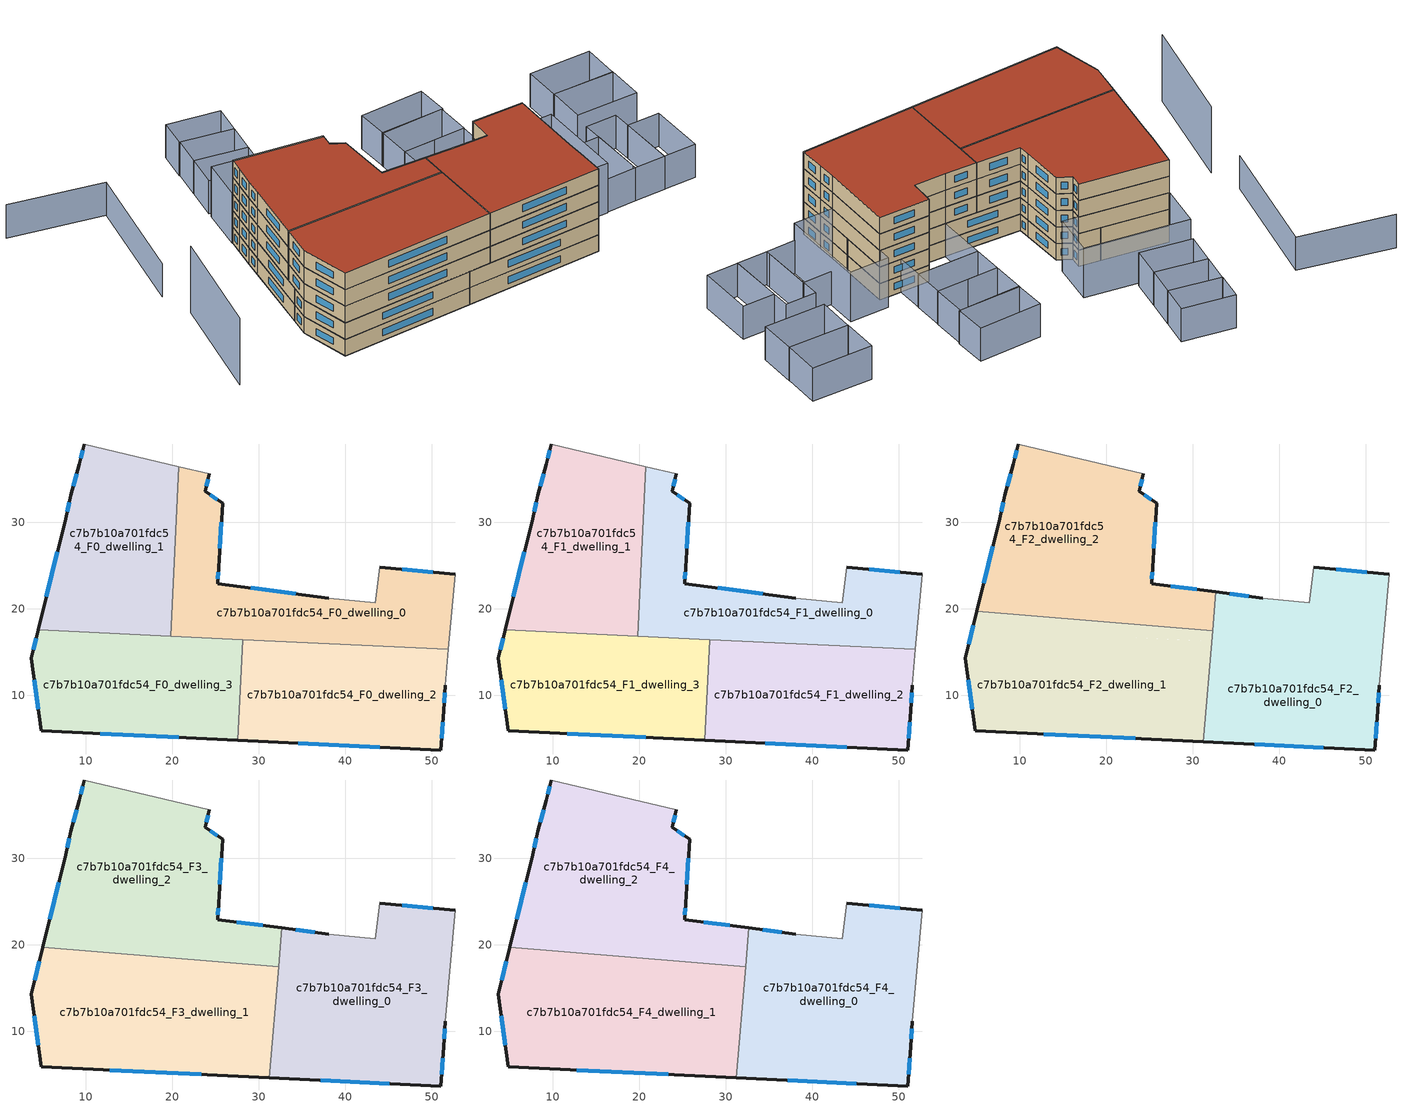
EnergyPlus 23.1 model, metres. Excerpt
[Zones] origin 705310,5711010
c7b7b10a701fdc54_F0_dwelling_0
 floor ground (EU_floor_Construction): 51.93,15.3 52.72,24 44.02,24.79 43.48,20.7 38.13,21.24 25.26,22.92 25.37,24.79 25.83,32.22 23.84,33.58 24.31,35.59 20.79,36.43 19.85,16.84 z0
 wall outside (EU_wall_Construction): 44.02,24.79 52.72,24 / 24.31,35.59 23.84,33.58 25.83,32.22 25.37,24.79 25.26,22.92 38.13,21.24 z0:3
 wall adiabatic (EU_wall_Construction): 38.13,21.24 43.48,20.7 44.02,24.79 / 52.72,24 51.93,15.3 / 20.79,36.43 24.31,35.59 z0:3
 wall to c7b7b10a701fdc54_F0_dwelling_1 (EU_wall_Construction): 19.85,16.84 20.79,36.43 z0:3
 wall to c7b7b10a701fdc54_F0_dwelling_2 (EU_wall_Construction): 51.93,15.3 28.15,16.44 z0:3
 wall to c7b7b10a701fdc54_F0_dwelling_3 (EU_wall_Construction): 28.15,16.44 19.85,16.84 z0:3
 window (EU_Window_Construction): 29.11,22.42 34.28,21.74 / 46.63,24.56 50.12,24.24 / 24.17,34.99 23.98,34.18 / 24.44,33.17 25.24,32.63 / 25.69,30 25.51,27.01 / 25.34,24.23 25.29,23.48 z0.9:2.1
c7b7b10a701fdc54_F0_dwelling_1
 floor ground (EU_floor_Construction): 19.85,16.84 20.79,36.43 9.84,39.05 9.25,36.72 8.31,33.11 7.69,30.43 4.54,17.58 z0
 wall outside (EU_wall_Construction): 4.54,17.58 7.69,30.43 8.31,33.11 9.25,36.72 9.84,39.05 z0:3
 wall adiabatic (EU_wall_Construction): 9.84,39.05 20.79,36.43 z0:3
 wall to c7b7b10a701fdc54_F0_dwelling_3 (EU_wall_Construction): 19.85,16.84 4.54,17.58 z0:3
 window (EU_Window_Construction): 8.6,34.19 8.97,35.64 / 9.43,37.42 9.66,38.35 / 5.48,21.42 6.75,26.58 / 7.88,31.23 8.13,32.3 z0.9:2.1
c7b7b10a701fdc54_F0_dwelling_2
 floor ground (EU_floor_Construction): 51.04,3.69 51.39,8.23 51.56,11.19 51.93,15.3 28.15,16.44 27.59,4.82 z0
 wall outside (EU_wall_Construction): 51.56,11.19 51.39,8.23 51.04,3.69 27.59,4.82 z0:3
 wall to c7b7b10a701fdc54_F0_dwelling_3 (EU_wall_Construction): 27.59,4.82 28.15,16.44 z0:3
 wall adiabatic (EU_wall_Construction): 51.93,15.3 51.56,11.19 z0:3
 window (EU_Window_Construction): 51.51,10.31 51.44,9.12 / 51.28,6.87 51.14,5.05 / 44.02,4.02 34.61,4.48 z0.9:2.1
c7b7b10a701fdc54_F0_dwelling_3
 floor ground (EU_floor_Construction): 27.59,4.82 28.15,16.44 4.54,17.58 3.73,14.3 4.89,5.91 z0
 wall outside (EU_wall_Construction): 27.59,4.82 4.89,5.91 3.73,14.3 4.54,17.58 z0:3
 window (EU_Window_Construction): 20.79,5.14 11.69,5.58 / 4.55,8.42 4.08,11.79 / 3.97,15.28 4.3,16.6 z0.9:2.1
c7b7b10a701fdc54_F1_dwelling_0
 floor to c7b7b10a701fdc54_F0_dwelling_0 (EU_floor_Construction): 51.93,15.3 52.72,24 44.02,24.79 43.48,20.7 38.13,21.24 25.26,22.92 25.37,24.79 25.83,32.22 23.84,33.58 24.31,35.59 20.79,36.43 19.85,16.84 z3
 wall outside (EU_wall_Construction): 44.02,24.79 52.72,24 / 24.31,35.59 23.84,33.58 25.83,32.22 25.37,24.79 25.26,22.92 38.13,21.24 z3:6
 wall adiabatic (EU_wall_Construction): 38.13,21.24 43.48,20.7 44.02,24.79 / 52.72,24 51.93,15.3 / 20.79,36.43 24.31,35.59 z3:6
 wall to c7b7b10a701fdc54_F1_dwelling_1 (EU_wall_Construction): 19.85,16.84 20.79,36.43 z3:6
 wall to c7b7b10a701fdc54_F1_dwelling_2 (EU_wall_Construction): 51.93,15.3 28.15,16.44 z3:6
 wall to c7b7b10a701fdc54_F1_dwelling_3 (EU_wall_Construction): 28.15,16.44 19.85,16.84 z3:6
 window (EU_Window_Construction): 29.11,22.42 34.28,21.74 / 46.63,24.56 50.12,24.24 / 24.17,34.99 23.98,34.18 / 24.44,33.17 25.24,32.63 / 25.69,30 25.51,27.01 / 25.34,24.23 25.29,23.48 z3.9:5.1
c7b7b10a701fdc54_F1_dwelling_1
 floor to c7b7b10a701fdc54_F0_dwelling_1 (EU_floor_Construction): 19.85,16.84 20.79,36.43 9.84,39.05 9.25,36.72 8.31,33.11 7.69,30.43 4.54,17.58 z3
 wall outside (EU_wall_Construction): 4.54,17.58 7.69,30.43 8.31,33.11 9.25,36.72 9.84,39.05 z3:6
 wall adiabatic (EU_wall_Construction): 9.84,39.05 20.79,36.43 z3:6
 wall to c7b7b10a701fdc54_F1_dwelling_3 (EU_wall_Construction): 19.85,16.84 4.54,17.58 z3:6
 window (EU_Window_Construction): 8.6,34.19 8.97,35.64 / 9.43,37.42 9.66,38.35 / 5.48,21.42 6.75,26.58 / 7.88,31.23 8.13,32.3 z3.9:5.1
c7b7b10a701fdc54_F1_dwelling_2
 floor to c7b7b10a701fdc54_F0_dwelling_2 (EU_floor_Construction): 51.04,3.69 51.39,8.23 51.56,11.19 51.93,15.3 28.15,16.44 27.59,4.82 z3
 wall outside (EU_wall_Construction): 51.56,11.19 51.39,8.23 51.04,3.69 27.59,4.82 z3:6
 wall to c7b7b10a701fdc54_F1_dwelling_3 (EU_wall_Construction): 27.59,4.82 28.15,16.44 z3:6
 wall adiabatic (EU_wall_Construction): 51.93,15.3 51.56,11.19 z3:6
 window (EU_Window_Construction): 51.51,10.31 51.44,9.12 / 51.28,6.87 51.14,5.05 / 44.02,4.02 34.61,4.48 z3.9:5.1
c7b7b10a701fdc54_F1_dwelling_3
 floor to c7b7b10a701fdc54_F0_dwelling_3 (EU_floor_Construction): 27.59,4.82 28.15,16.44 4.54,17.58 3.73,14.3 4.89,5.91 z3
 wall outside (EU_wall_Construction): 27.59,4.82 4.89,5.91 3.73,14.3 4.54,17.58 z3:6
 window (EU_Window_Construction): 20.79,5.14 11.69,5.58 / 4.55,8.42 4.08,11.79 / 3.97,15.28 4.3,16.6 z3.9:5.1
c7b7b10a701fdc54_F2_dwelling_0
 floor to c7b7b10a701fdc54_F1_dwelling_0 (EU_floor_Construction): 51.93,15.3 52.72,24 44.02,24.79 43.48,20.7 38.13,21.24 32.69,21.95 32.22,16.25 z6
 floor to c7b7b10a701fdc54_F1_dwelling_2 (EU_floor_Construction): 51.04,3.69 51.39,8.23 51.56,11.19 51.93,15.3 32.22,16.25 31.25,4.64 z6
 wall outside (EU_wall_Construction): 44.02,24.79 52.72,24 / 51.56,11.19 51.39,8.23 51.04,3.69 31.25,4.64 / 32.69,21.95 38.13,21.24 z6:9
 wall adiabatic (EU_wall_Construction): 52.72,24 51.56,11.19 / 38.13,21.24 43.48,20.7 44.02,24.79 z6:9
 wall to c7b7b10a701fdc54_F2_dwelling_1 (EU_wall_Construction): 31.25,4.64 32.32,17.46 z6:9
 wall to c7b7b10a701fdc54_F2_dwelling_2 (EU_wall_Construction): 32.32,17.46 32.69,21.95 z6:9
 window (EU_Window_Construction): 46.63,24.56 50.12,24.24 / 51.51,10.31 51.44,9.12 / 51.28,6.87 51.14,5.05 / 45.11,3.97 37.17,4.35 / 34.32,21.74 36.5,21.45 z6.9:8.1
c7b7b10a701fdc54_F2_dwelling_1
 floor to c7b7b10a701fdc54_F1_dwelling_3 (EU_floor_Construction): 27.59,4.82 28.15,16.44 4.54,17.58 3.73,14.3 4.89,5.91 z6
 floor to c7b7b10a701fdc54_F1_dwelling_1 (EU_floor_Construction): 19.85,16.84 19.93,18.49 5.06,19.72 4.54,17.58 z6
 floor to c7b7b10a701fdc54_F1_dwelling_2 (EU_floor_Construction): 31.25,4.64 32.22,16.25 28.15,16.44 27.59,4.82 z6
 floor to c7b7b10a701fdc54_F1_dwelling_0 (EU_floor_Construction): 32.22,16.25 32.32,17.46 19.93,18.49 19.85,16.84 z6
 wall outside (EU_wall_Construction): 31.25,4.64 4.89,5.91 3.73,14.3 5.06,19.72 z6:9
 wall to c7b7b10a701fdc54_F2_dwelling_2 (EU_wall_Construction): 5.06,19.72 32.32,17.46 z6:9
 window (EU_Window_Construction): 23.36,5.02 12.78,5.53 / 4.55,8.42 4.08,11.79 / 4.13,15.92 4.67,18.1 z6.9:8.1
c7b7b10a701fdc54_F2_dwelling_2
 floor to c7b7b10a701fdc54_F1_dwelling_1 (EU_floor_Construction): 19.93,18.49 20.79,36.43 9.84,39.05 9.25,36.72 8.31,33.11 7.69,30.43 5.06,19.72 z6
 floor to c7b7b10a701fdc54_F1_dwelling_0 (EU_floor_Construction): 32.32,17.46 32.69,21.95 25.26,22.92 25.37,24.79 25.83,32.22 23.84,33.58 24.31,35.59 20.79,36.43 19.93,18.49 z6
 wall outside (EU_wall_Construction): 24.31,35.59 23.84,33.58 25.83,32.22 25.37,24.79 25.26,22.92 32.69,21.95 / 5.06,19.72 7.69,30.43 8.31,33.11 9.25,36.72 9.84,39.05 z6:9
 wall adiabatic (EU_wall_Construction): 9.84,39.05 24.31,35.59 z6:9
 window (EU_Window_Construction): 8.6,34.19 8.97,35.64 / 9.43,37.42 9.66,38.35 / 24.17,34.99 23.98,34.18 / 24.44,33.17 25.24,32.63 / 25.69,30 25.51,27.01 / 25.34,24.23 25.29,23.48 / 27.48,22.63 30.46,22.24 / 5.85,22.93 6.91,27.22 / 7.88,31.23 8.13,32.3 z6.9:8.1
c7b7b10a701fdc54_F3_dwelling_0
 floor to c7b7b10a701fdc54_F2_dwelling_0 (EU_floor_Construction): 51.04,3.69 51.39,8.23 51.56,11.19 52.72,24 44.02,24.79 43.48,20.7 38.13,21.24 32.69,21.95 31.25,4.64 z9
 wall outside (EU_wall_Construction): 44.02,24.79 52.72,24 / 51.56,11.19 51.39,8.23 51.04,3.69 31.25,4.64 / 32.69,21.95 38.13,21.24 z9:12
 wall adiabatic (EU_wall_Construction): 52.72,24 51.56,11.19 / 38.13,21.24 43.48,20.7 44.02,24.79 z9:12
 wall to c7b7b10a701fdc54_F3_dwelling_1 (EU_wall_Construction): 31.25,4.64 32.32,17.46 z9:12
 wall to c7b7b10a701fdc54_F3_dwelling_2 (EU_wall_Construction): 32.32,17.46 32.69,21.95 z9:12
 window (EU_Window_Construction): 46.63,24.56 50.12,24.24 / 51.51,10.31 51.44,9.12 / 51.28,6.87 51.14,5.05 / 45.11,3.97 37.17,4.35 / 34.32,21.74 36.5,21.45 z9.9:11.1
c7b7b10a701fdc54_F3_dwelling_1
 floor to c7b7b10a701fdc54_F2_dwelling_1 (EU_floor_Construction): 31.25,4.64 32.32,17.46 5.06,19.72 3.73,14.3 4.89,5.91 z9
 wall outside (EU_wall_Construction): 31.25,4.64 4.89,5.91 3.73,14.3 5.06,19.72 z9:12
 wall to c7b7b10a701fdc54_F3_dwelling_2 (EU_wall_Construction): 5.06,19.72 32.32,17.46 z9:12
 window (EU_Window_Construction): 23.36,5.02 12.78,5.53 / 4.55,8.42 4.08,11.79 / 4.13,15.92 4.67,18.1 z9.9:11.1
c7b7b10a701fdc54_F3_dwelling_2
 floor to c7b7b10a701fdc54_F2_dwelling_2 (EU_floor_Construction): 32.32,17.46 32.69,21.95 25.26,22.92 25.37,24.79 25.83,32.22 23.84,33.58 24.31,35.59 9.84,39.05 9.25,36.72 8.31,33.11 7.69,30.43 5.06,19.72 z9
 wall outside (EU_wall_Construction): 24.31,35.59 23.84,33.58 25.83,32.22 25.37,24.79 25.26,22.92 32.69,21.95 / 5.06,19.72 7.69,30.43 8.31,33.11 9.25,36.72 9.84,39.05 z9:12
 wall adiabatic (EU_wall_Construction): 9.84,39.05 24.31,35.59 z9:12
 window (EU_Window_Construction): 8.6,34.19 8.97,35.64 / 9.43,37.42 9.66,38.35 / 24.17,34.99 23.98,34.18 / 24.44,33.17 25.24,32.63 / 25.69,30 25.51,27.01 / 25.34,24.23 25.29,23.48 / 27.48,22.63 30.46,22.24 / 5.85,22.93 6.91,27.22 / 7.88,31.23 8.13,32.3 z9.9:11.1
c7b7b10a701fdc54_F4_dwelling_0
 floor to c7b7b10a701fdc54_F3_dwelling_0 (EU_floor_Construction): 51.04,3.69 51.39,8.23 51.56,11.19 52.72,24 44.02,24.79 43.48,20.7 38.13,21.24 32.69,21.95 31.25,4.64 z12
 wall outside (EU_wall_Construction): 44.02,24.79 52.72,24 / 51.56,11.19 51.39,8.23 51.04,3.69 31.25,4.64 / 32.69,21.95 38.13,21.24 z12:15
 wall adiabatic (EU_wall_Construction): 52.72,24 51.56,11.19 / 38.13,21.24 43.48,20.7 44.02,24.79 z12:15
 wall to c7b7b10a701fdc54_F4_dwelling_1 (EU_wall_Construction): 31.25,4.64 32.32,17.46 z12:15
 wall to c7b7b10a701fdc54_F4_dwelling_2 (EU_wall_Construction): 32.32,17.46 32.69,21.95 z12:15
 window (EU_Window_Construction): 46.63,24.56 50.12,24.24 / 51.51,10.31 51.44,9.12 / 51.28,6.87 51.14,5.05 / 45.11,3.97 37.17,4.35 / 34.32,21.74 36.5,21.45 z12.9:14.1
 roof outside (EU_roof_Construction): 52.72,24 51.56,11.19 51.39,8.23 51.04,3.69 31.25,4.64 32.69,21.95 38.13,21.24 43.48,20.7 44.02,24.79 z15
c7b7b10a701fdc54_F4_dwelling_1
 floor to c7b7b10a701fdc54_F3_dwelling_1 (EU_floor_Construction): 31.25,4.64 32.32,17.46 5.06,19.72 3.73,14.3 4.89,5.91 z12
 wall outside (EU_wall_Construction): 31.25,4.64 4.89,5.91 3.73,14.3 5.06,19.72 z12:15
 wall to c7b7b10a701fdc54_F4_dwelling_2 (EU_wall_Construction): 5.06,19.72 32.32,17.46 z12:15
 window (EU_Window_Construction): 23.36,5.02 12.78,5.53 / 4.55,8.42 4.08,11.79 / 4.13,15.92 4.67,18.1 z12.9:14.1
 roof outside (EU_roof_Construction): 32.32,17.46 31.25,4.64 4.89,5.91 3.73,14.3 5.06,19.72 z15
c7b7b10a701fdc54_F4_dwelling_2
 floor to c7b7b10a701fdc54_F3_dwelling_2 (EU_floor_Construction): 32.32,17.46 32.69,21.95 25.26,22.92 25.37,24.79 25.83,32.22 23.84,33.58 24.31,35.59 9.84,39.05 9.25,36.72 8.31,33.11 7.69,30.43 5.06,19.72 z12
 wall outside (EU_wall_Construction): 24.31,35.59 23.84,33.58 25.83,32.22 25.37,24.79 25.26,22.92 32.69,21.95 / 5.06,19.72 7.69,30.43 8.31,33.11 9.25,36.72 9.84,39.05 z12:15
 wall adiabatic (EU_wall_Construction): 9.84,39.05 24.31,35.59 z12:15
 window (EU_Window_Construction): 8.6,34.19 8.97,35.64 / 9.43,37.42 9.66,38.35 / 24.17,34.99 23.98,34.18 / 24.44,33.17 25.24,32.63 / 25.69,30 25.51,27.01 / 25.34,24.23 25.29,23.48 / 27.48,22.63 30.46,22.24 / 5.85,22.93 6.91,27.22 / 7.88,31.23 8.13,32.3 z12.9:14.1
 roof outside (EU_roof_Construction): 24.31,35.59 23.84,33.58 25.83,32.22 25.37,24.79 25.26,22.92 32.69,21.95 32.32,17.46 5.06,19.72 7.69,30.43 8.31,33.11 9.25,36.72 9.84,39.05 z15
shading: -15.64,60.95 -0.37,56.32 / -0.37,56.32 -6.92,34.73 / 69.3,19.7 74.78,19.29 / 74.78,19.29 74.06,9.71 / 74.06,9.71 68.57,10.13 / 68.57,10.13 69.3,19.7 / 64.01,20.06 63.33,10.43 / 63.33,10.43 58.27,10.78 / 58.27,10.78 58.95,20.42 / 58.95,20.42 64.01,20.06 / 69.52,22.84 68.62,10.12 / 68.62,10.12 63.34,10.49 / 63.34,10.49 64.24,23.21 / 64.24,23.21 69.52,22.84 / 38.12,21.09 38.76,29.78 / 38.76,29.78 49.32,29.01 / 49.32,29.01 48.68,20.31 / 48.68,20.31 38.12,21.09 / 75.46,25.4 65.1,26.36 / 65.1,26.36 65.7,32.77 / 65.7,32.77 76.06,31.8 / 76.06,31.8 75.46,25.4 / 39.15,34.98 49.76,34.18 / 49.76,34.18 49.37,28.97 / 49.37,28.97 38.76,29.77 / 38.76,29.77 39.15,34.98 / 76.02,31.78 65.64,32.77 / 65.64,32.77 66.24,39.09 / 66.24,39.09 76.63,38.1 / 76.63,38.1 76.02,31.78 / 49.8,34.18 39.17,34.98 / 39.17,34.98 39.62,40.87 / 39.62,40.87 50.24,40.07 / 50.24,40.07 49.8,34.18 / 50.41,40.06 39.65,40.63 / 39.65,40.63 39.95,46.12 / 39.95,46.12 50.7,45.55 / 50.7,45.55 50.41,40.06 / 13.2,52.54 21.74,50.28 / 21.74,50.28 20.32,44.92 / 20.32,44.92 11.78,47.18 / 11.78,47.18 13.2,52.54 / 14.52,57.56 23.08,55.3 / 23.08,55.3 21.75,50.27 / 21.75,50.27 13.2,52.53 / 13.2,52.53 14.52,57.56 / 15.77,62.41 24.36,60.14 / 24.36,60.14 23.08,55.29 / 23.08,55.29 14.49,57.56 / 14.49,57.56 15.77,62.41 z0:6; -6.09,28.89 -11.92,9.91 z0:12; 59.53,25.66 58.25,10.62 / 58.25,10.62 51.56,11.19 / 51.56,11.19 52.83,26.22 / 52.83,26.22 59.53,25.66 / 26.85,34.92 9.83,39.05 / 9.83,39.05 11.61,46.39 / 11.61,46.39 28.63,42.26 / 28.63,42.26 26.85,34.92 z0:9
[Building]
EU S2 Campaign: North Axis=0; Terrain=City; Solar Distribution=FullExterior
[Site:Location]
London: Latitude=51.5; Longitude=-0.5; Time Zone=0; Elevation=25
[SizingPeriod:WeatherFileDays]
AnnualSizingPeriod: Begin Month=1; Begin Day of Month=1; End Month=12; End Day of Month=31; Day of Week for Start Day=Monday; Use Weather File Daylight Saving Period=No; Use Weather File Rain and Snow Indicators=No
[MATERIAL]
EU_InternalMass_Material: Roughness=MediumRough; Thickness=0.1; Conductivity=1; Density=1800; Specific Heat=900; Thermal Absorptance=0.9; Solar Absorptance=0.7; Visible Absorptance=0.7
[MATERIAL:NOMASS] Roughness=MediumRough; Thermal Absorptance=0.9; Solar Absorptance=0.7; Visible Absorptance=0.7
Name | Thermal Resistance
EU_wall_NoMass | 1.04674
EU_roof_NoMass | 4.32442
EU_floor_NoMass | 2.04616
[WINDOWMATERIAL:SIMPLEGLAZINGSYSTEM]
EU_Window_SimpleGlazing: UFactor=4.25843; Solar Heat Gain Coefficient=0.85; Visible Transmittance=0.85
[CONSTRUCTION]
EU_wall_Construction: EU_wall_NoMass
EU_roof_Construction: EU_roof_NoMass
EU_floor_Construction: EU_floor_NoMass
EU_InternalMass_Construction: EU_InternalMass_Material
EU_Window_Construction: EU_Window_SimpleGlazing
[ZONE] Type=1; Multiplier=1; Ceiling Height=autocalculate; Floor Area=autocalculate; Part of Total Floor Area=Yes
Name | Volume
c7b7b10a701fdc54_F0_dwelling_0; c7b7b10a701fdc54_F1_dwelling_0 | 825.365
c7b7b10a701fdc54_F2_dwelling_0; c7b7b10a701fdc54_F3_dwelling_0; c7b7b10a701fdc54_F4_dwelling_0 | 1100.5
c7b7b10a701fdc54_F0_dwelling_1; c7b7b10a701fdc54_F1_dwelling_1 | 825.357
c7b7b10a701fdc54_F2_dwelling_1; c7b7b10a701fdc54_F3_dwelling_1; c7b7b10a701fdc54_F4_dwelling_1 | 1100.53
c7b7b10a701fdc54_F0_dwelling_2; c7b7b10a701fdc54_F1_dwelling_2 | 825.359
c7b7b10a701fdc54_F2_dwelling_2; c7b7b10a701fdc54_F3_dwelling_2; c7b7b10a701fdc54_F4_dwelling_2 | 1100.49
c7b7b10a701fdc54_F0_dwelling_3; c7b7b10a701fdc54_F1_dwelling_3 | 825.37
[INTERNALMASS] Construction=EU_InternalMass_Construction
Name | Zone or ZoneList | Surface Area
c7b7b10a701fdc54_F0_dwelling_0_EU_InternalMass | c7b7b10a701fdc54_F0_dwelling_0 | 275.122
c7b7b10a701fdc54_F0_dwelling_1_EU_InternalMass | c7b7b10a701fdc54_F0_dwelling_1 | 275.119
c7b7b10a701fdc54_F0_dwelling_2_EU_InternalMass | c7b7b10a701fdc54_F0_dwelling_2 | 275.12
c7b7b10a701fdc54_F0_dwelling_3_EU_InternalMass | c7b7b10a701fdc54_F0_dwelling_3 | 275.123
c7b7b10a701fdc54_F1_dwelling_0_EU_InternalMass | c7b7b10a701fdc54_F1_dwelling_0 | 275.122
c7b7b10a701fdc54_F1_dwelling_1_EU_InternalMass | c7b7b10a701fdc54_F1_dwelling_1 | 275.119
c7b7b10a701fdc54_F1_dwelling_2_EU_InternalMass | c7b7b10a701fdc54_F1_dwelling_2 | 275.12
c7b7b10a701fdc54_F1_dwelling_3_EU_InternalMass | c7b7b10a701fdc54_F1_dwelling_3 | 275.123
c7b7b10a701fdc54_F2_dwelling_0_EU_InternalMass | c7b7b10a701fdc54_F2_dwelling_0 | 366.832
c7b7b10a701fdc54_F2_dwelling_1_EU_InternalMass | c7b7b10a701fdc54_F2_dwelling_1 | 366.846
c7b7b10a701fdc54_F2_dwelling_2_EU_InternalMass | c7b7b10a701fdc54_F2_dwelling_2 | 366.83
c7b7b10a701fdc54_F3_dwelling_0_EU_InternalMass | c7b7b10a701fdc54_F3_dwelling_0 | 366.832
c7b7b10a701fdc54_F3_dwelling_1_EU_InternalMass | c7b7b10a701fdc54_F3_dwelling_1 | 366.846
c7b7b10a701fdc54_F3_dwelling_2_EU_InternalMass | c7b7b10a701fdc54_F3_dwelling_2 | 366.83
c7b7b10a701fdc54_F4_dwelling_0_EU_InternalMass | c7b7b10a701fdc54_F4_dwelling_0 | 366.832
c7b7b10a701fdc54_F4_dwelling_1_EU_InternalMass | c7b7b10a701fdc54_F4_dwelling_1 | 366.846
c7b7b10a701fdc54_F4_dwelling_2_EU_InternalMass | c7b7b10a701fdc54_F4_dwelling_2 | 366.83
[OTHEREQUIPMENT] Fuel Type=Electricity; Design Level Calculation Method=Watts/Area; Power per Zone Floor Area=1; Fraction Latent=0; Fraction Radiant=0; Fraction Lost=0; Carbon Dioxide Generation Rate=0; EndUse Subcategory=EU_Step8_InternalGains
Name | Zone or ZoneList or Space or SpaceList | Schedule
EU_Step8_InternalGain_c7b7b10a701fdc54_F0_dwelling_0_f000 | c7b7b10a701fdc54_F0_dwelling_0 | EU_Step8_GainSchedule_c7b7b10a701fdc54_F0_dwelling_0_f000
EU_Step8_InternalGain_c7b7b10a701fdc54_F0_dwelling_1_f000 | c7b7b10a701fdc54_F0_dwelling_1 | EU_Step8_GainSchedule_c7b7b10a701fdc54_F0_dwelling_1_f000
EU_Step8_InternalGain_c7b7b10a701fdc54_F0_dwelling_2_f000 | c7b7b10a701fdc54_F0_dwelling_2 | EU_Step8_GainSchedule_c7b7b10a701fdc54_F0_dwelling_2_f000
EU_Step8_InternalGain_c7b7b10a701fdc54_F0_dwelling_3_f000 | c7b7b10a701fdc54_F0_dwelling_3 | EU_Step8_GainSchedule_c7b7b10a701fdc54_F0_dwelling_3_f000
EU_Step8_InternalGain_c7b7b10a701fdc54_F1_dwelling_0_f000 | c7b7b10a701fdc54_F1_dwelling_0 | EU_Step8_GainSchedule_c7b7b10a701fdc54_F1_dwelling_0_f000
EU_Step8_InternalGain_c7b7b10a701fdc54_F1_dwelling_1_f000 | c7b7b10a701fdc54_F1_dwelling_1 | EU_Step8_GainSchedule_c7b7b10a701fdc54_F1_dwelling_1_f000
EU_Step8_InternalGain_c7b7b10a701fdc54_F1_dwelling_2_f000 | c7b7b10a701fdc54_F1_dwelling_2 | EU_Step8_GainSchedule_c7b7b10a701fdc54_F1_dwelling_2_f000
EU_Step8_InternalGain_c7b7b10a701fdc54_F1_dwelling_3_f000 | c7b7b10a701fdc54_F1_dwelling_3 | EU_Step8_GainSchedule_c7b7b10a701fdc54_F1_dwelling_3_f000
EU_Step8_InternalGain_c7b7b10a701fdc54_F2_dwelling_0_f000 | c7b7b10a701fdc54_F2_dwelling_0 | EU_Step8_GainSchedule_c7b7b10a701fdc54_F2_dwelling_0_f000
EU_Step8_InternalGain_c7b7b10a701fdc54_F2_dwelling_1_f000 | c7b7b10a701fdc54_F2_dwelling_1 | EU_Step8_GainSchedule_c7b7b10a701fdc54_F2_dwelling_1_f000
EU_Step8_InternalGain_c7b7b10a701fdc54_F2_dwelling_2_f000 | c7b7b10a701fdc54_F2_dwelling_2 | EU_Step8_GainSchedule_c7b7b10a701fdc54_F2_dwelling_2_f000
EU_Step8_InternalGain_c7b7b10a701fdc54_F3_dwelling_0_f000 | c7b7b10a701fdc54_F3_dwelling_0 | EU_Step8_GainSchedule_c7b7b10a701fdc54_F3_dwelling_0_f000
EU_Step8_InternalGain_c7b7b10a701fdc54_F3_dwelling_1_f000 | c7b7b10a701fdc54_F3_dwelling_1 | EU_Step8_GainSchedule_c7b7b10a701fdc54_F3_dwelling_1_f000
EU_Step8_InternalGain_c7b7b10a701fdc54_F3_dwelling_2_f000 | c7b7b10a701fdc54_F3_dwelling_2 | EU_Step8_GainSchedule_c7b7b10a701fdc54_F3_dwelling_2_f000
EU_Step8_InternalGain_c7b7b10a701fdc54_F4_dwelling_0_f000 | c7b7b10a701fdc54_F4_dwelling_0 | EU_Step8_GainSchedule_c7b7b10a701fdc54_F4_dwelling_0_f000
EU_Step8_InternalGain_c7b7b10a701fdc54_F4_dwelling_1_f000 | c7b7b10a701fdc54_F4_dwelling_1 | EU_Step8_GainSchedule_c7b7b10a701fdc54_F4_dwelling_1_f000
EU_Step8_InternalGain_c7b7b10a701fdc54_F4_dwelling_2_f000 | c7b7b10a701fdc54_F4_dwelling_2 | EU_Step8_GainSchedule_c7b7b10a701fdc54_F4_dwelling_2_f000
[ZONEVENTILATION:DESIGNFLOWRATE] Schedule=EU_AlwaysOn; Design Flow Rate Calculation Method=AirChanges/Hour; Air Changes per Hour=0.488719; Ventilation Type=Natural; Fan Pressure Rise=0; Fan Total Efficiency=1; Constant Term Coefficient=1; Temperature Term Coefficient=0; Velocity Term Coefficient=0; Velocity Squared Term Coefficient=0; Minimum Indoor Temperature=-100; Maximum Indoor Temperature=100; Delta Temperature=-100; Minimum Outdoor Temperature=-100; Maximum Outdoor Temperature=100; Maximum Wind Speed=40
Name | Zone or ZoneList or Space or SpaceList
EU_ConstantAir_c7b7b10a701fdc54_F0_dwelling_0 | c7b7b10a701fdc54_F0_dwelling_0
EU_ConstantAir_c7b7b10a701fdc54_F0_dwelling_1 | c7b7b10a701fdc54_F0_dwelling_1
EU_ConstantAir_c7b7b10a701fdc54_F0_dwelling_2 | c7b7b10a701fdc54_F0_dwelling_2
EU_ConstantAir_c7b7b10a701fdc54_F0_dwelling_3 | c7b7b10a701fdc54_F0_dwelling_3
EU_ConstantAir_c7b7b10a701fdc54_F1_dwelling_0 | c7b7b10a701fdc54_F1_dwelling_0
EU_ConstantAir_c7b7b10a701fdc54_F1_dwelling_1 | c7b7b10a701fdc54_F1_dwelling_1
EU_ConstantAir_c7b7b10a701fdc54_F1_dwelling_2 | c7b7b10a701fdc54_F1_dwelling_2
EU_ConstantAir_c7b7b10a701fdc54_F1_dwelling_3 | c7b7b10a701fdc54_F1_dwelling_3
EU_ConstantAir_c7b7b10a701fdc54_F2_dwelling_0 | c7b7b10a701fdc54_F2_dwelling_0
EU_ConstantAir_c7b7b10a701fdc54_F2_dwelling_1 | c7b7b10a701fdc54_F2_dwelling_1
EU_ConstantAir_c7b7b10a701fdc54_F2_dwelling_2 | c7b7b10a701fdc54_F2_dwelling_2
EU_ConstantAir_c7b7b10a701fdc54_F3_dwelling_0 | c7b7b10a701fdc54_F3_dwelling_0
EU_ConstantAir_c7b7b10a701fdc54_F3_dwelling_1 | c7b7b10a701fdc54_F3_dwelling_1
EU_ConstantAir_c7b7b10a701fdc54_F3_dwelling_2 | c7b7b10a701fdc54_F3_dwelling_2
EU_ConstantAir_c7b7b10a701fdc54_F4_dwelling_0 | c7b7b10a701fdc54_F4_dwelling_0
EU_ConstantAir_c7b7b10a701fdc54_F4_dwelling_1 | c7b7b10a701fdc54_F4_dwelling_1
EU_ConstantAir_c7b7b10a701fdc54_F4_dwelling_2 | c7b7b10a701fdc54_F4_dwelling_2
[HVACTEMPLATE:THERMOSTAT] Constant Heating Setpoint=20; Constant Cooling Setpoint=50
EU_HeatOnly_c7b7b10a701fdc54_F0_dwelling_0; EU_HeatOnly_c7b7b10a701fdc54_F0_dwelling_1; EU_HeatOnly_c7b7b10a701fdc54_F0_dwelling_2; EU_HeatOnly_c7b7b10a701fdc54_F0_dwelling_3; EU_HeatOnly_c7b7b10a701fdc54_F1_dwelling_0; EU_HeatOnly_c7b7b10a701fdc54_F1_dwelling_1; EU_HeatOnly_c7b7b10a701fdc54_F1_dwelling_2; EU_HeatOnly_c7b7b10a701fdc54_F1_dwelling_3; EU_HeatOnly_c7b7b10a701fdc54_F2_dwelling_0; EU_HeatOnly_c7b7b10a701fdc54_F2_dwelling_1; EU_HeatOnly_c7b7b10a701fdc54_F2_dwelling_2; EU_HeatOnly_c7b7b10a701fdc54_F3_dwelling_0; EU_HeatOnly_c7b7b10a701fdc54_F3_dwelling_1; EU_HeatOnly_c7b7b10a701fdc54_F3_dwelling_2; EU_HeatOnly_c7b7b10a701fdc54_F4_dwelling_0; EU_HeatOnly_c7b7b10a701fdc54_F4_dwelling_1; EU_HeatOnly_c7b7b10a701fdc54_F4_dwelling_2
[HVACTEMPLATE:ZONE:IDEALLOADSAIRSYSTEM] System Availability Schedule=EU_AlwaysOn; Maximum Heating Supply Air Temperature=50; Minimum Cooling Supply Air Temperature=13; Maximum Heating Supply Air Humidity Ratio=0.0156; Minimum Cooling Supply Air Humidity Ratio=0.0077; Heating Limit=NoLimit; Cooling Limit=NoLimit; Heating Availability Schedule=EU_AlwaysOn; Cooling Availability Schedule=EU_CoolingOff; Dehumidification Control Type=ConstantSensibleHeatRatio; Cooling Sensible Heat Ratio=0.7; Dehumidification Setpoint=60; Humidification Control Type=None; Humidification Setpoint=30; Outdoor Air Method=None; Outdoor Air Flow Rate per Person=0.00944; Outdoor Air Flow Rate per Zone Floor Area=0; Outdoor Air Flow Rate per Zone=0; Demand Controlled Ventilation Type=None; Outdoor Air Economizer Type=NoEconomizer; Heat Recovery Type=None; Sensible Heat Recovery Effectiveness=0.7; Latent Heat Recovery Effectiveness=0.65
Name | Template Thermostat
c7b7b10a701fdc54_F0_dwelling_0 | EU_HeatOnly_c7b7b10a701fdc54_F0_dwelling_0
c7b7b10a701fdc54_F0_dwelling_1 | EU_HeatOnly_c7b7b10a701fdc54_F0_dwelling_1
c7b7b10a701fdc54_F0_dwelling_2 | EU_HeatOnly_c7b7b10a701fdc54_F0_dwelling_2
c7b7b10a701fdc54_F0_dwelling_3 | EU_HeatOnly_c7b7b10a701fdc54_F0_dwelling_3
c7b7b10a701fdc54_F1_dwelling_0 | EU_HeatOnly_c7b7b10a701fdc54_F1_dwelling_0
c7b7b10a701fdc54_F1_dwelling_1 | EU_HeatOnly_c7b7b10a701fdc54_F1_dwelling_1
c7b7b10a701fdc54_F1_dwelling_2 | EU_HeatOnly_c7b7b10a701fdc54_F1_dwelling_2
c7b7b10a701fdc54_F1_dwelling_3 | EU_HeatOnly_c7b7b10a701fdc54_F1_dwelling_3
c7b7b10a701fdc54_F2_dwelling_0 | EU_HeatOnly_c7b7b10a701fdc54_F2_dwelling_0
c7b7b10a701fdc54_F2_dwelling_1 | EU_HeatOnly_c7b7b10a701fdc54_F2_dwelling_1
c7b7b10a701fdc54_F2_dwelling_2 | EU_HeatOnly_c7b7b10a701fdc54_F2_dwelling_2
c7b7b10a701fdc54_F3_dwelling_0 | EU_HeatOnly_c7b7b10a701fdc54_F3_dwelling_0
c7b7b10a701fdc54_F3_dwelling_1 | EU_HeatOnly_c7b7b10a701fdc54_F3_dwelling_1
c7b7b10a701fdc54_F3_dwelling_2 | EU_HeatOnly_c7b7b10a701fdc54_F3_dwelling_2
c7b7b10a701fdc54_F4_dwelling_0 | EU_HeatOnly_c7b7b10a701fdc54_F4_dwelling_0
c7b7b10a701fdc54_F4_dwelling_1 | EU_HeatOnly_c7b7b10a701fdc54_F4_dwelling_1
c7b7b10a701fdc54_F4_dwelling_2 | EU_HeatOnly_c7b7b10a701fdc54_F4_dwelling_2
[SIZING:ZONE] Zone Cooling Design Supply Air Temperature Input Method=SupplyAirTemperature; Zone Cooling Design Supply Air Temperature=13; Zone Heating Design Supply Air Temperature Input Method=SupplyAirTemperature; Zone Heating Design Supply Air Temperature=50; Zone Cooling Design Supply Air Humidity Ratio=0.008; Zone Heating Design Supply Air Humidity Ratio=0.008; Cooling Design Air Flow Method=DesignDay; Cooling Design Air Flow Rate=0; Cooling Minimum Air Flow per Zone Floor Area=0.000762; Cooling Minimum Air Flow=0; Cooling Minimum Air Flow Fraction=0.2; Heating Design Air Flow Method=DesignDay; Heating Design Air Flow Rate=0; Heating Maximum Air Flow per Zone Floor Area=0.002032; Heating Maximum Air Flow=0.141576; Heating Maximum Air Flow Fraction=0.3; Account for Dedicated Outdoor Air System=No; Dedicated Outdoor Air System Control Strategy=NeutralSupplyAir; Dedicated Outdoor Air Low Setpoint Temperature for Design=autosize; Dedicated Outdoor Air High Setpoint Temperature for Design=autosize; Zone Load Sizing Method=Sensible Load Only No Latent Load; Zone Latent Cooling Design Supply Air Humidity Ratio Input Method=HumidityRatioDifference; Zone Cooling Design Supply Air Humidity Ratio Difference=0.005; Zone Latent Heating Design Supply Air Humidity Ratio Input Method=HumidityRatioDifference; Zone Humidification Design Supply Air Humidity Ratio Difference=0.005
c7b7b10a701fdc54_F0_dwelling_0; c7b7b10a701fdc54_F0_dwelling_1; c7b7b10a701fdc54_F0_dwelling_2; c7b7b10a701fdc54_F0_dwelling_3; c7b7b10a701fdc54_F1_dwelling_0; c7b7b10a701fdc54_F1_dwelling_1; c7b7b10a701fdc54_F1_dwelling_2; c7b7b10a701fdc54_F1_dwelling_3; c7b7b10a701fdc54_F2_dwelling_0; c7b7b10a701fdc54_F2_dwelling_1; c7b7b10a701fdc54_F2_dwelling_2; c7b7b10a701fdc54_F3_dwelling_0; c7b7b10a701fdc54_F3_dwelling_1; c7b7b10a701fdc54_F3_dwelling_2; c7b7b10a701fdc54_F4_dwelling_0; c7b7b10a701fdc54_F4_dwelling_1; c7b7b10a701fdc54_F4_dwelling_2
[SCHEDULE:CONSTANT]
Name | Hourly Value
EU_AlwaysOn | 1
EU_CoolingOff | 0
[SCHEDULE:FILE] Column Number=1; Rows to Skip at Top=0; Number of Hours of Data=8760; Column Separator=Comma; Interpolate to Timestep=No; Minutes per Item=60; Adjust Schedule for Daylight Savings=Yes
Name | File
EU_Step8_GainSchedule_c7b7b10a701fdc54_F0_dwelling_0_f000 | ../../schedules/c7b7b10a701fdc54/c7b7b10a701fdc54_F0_dwelling_0_f000_gain.csv
EU_Step8_GainSchedule_c7b7b10a701fdc54_F0_dwelling_1_f000 | ../../schedules/c7b7b10a701fdc54/c7b7b10a701fdc54_F0_dwelling_1_f000_gain.csv
EU_Step8_GainSchedule_c7b7b10a701fdc54_F0_dwelling_2_f000 | ../../schedules/c7b7b10a701fdc54/c7b7b10a701fdc54_F0_dwelling_2_f000_gain.csv
EU_Step8_GainSchedule_c7b7b10a701fdc54_F0_dwelling_3_f000 | ../../schedules/c7b7b10a701fdc54/c7b7b10a701fdc54_F0_dwelling_3_f000_gain.csv
EU_Step8_GainSchedule_c7b7b10a701fdc54_F1_dwelling_0_f000 | ../../schedules/c7b7b10a701fdc54/c7b7b10a701fdc54_F1_dwelling_0_f000_gain.csv
EU_Step8_GainSchedule_c7b7b10a701fdc54_F1_dwelling_1_f000 | ../../schedules/c7b7b10a701fdc54/c7b7b10a701fdc54_F1_dwelling_1_f000_gain.csv
EU_Step8_GainSchedule_c7b7b10a701fdc54_F1_dwelling_2_f000 | ../../schedules/c7b7b10a701fdc54/c7b7b10a701fdc54_F1_dwelling_2_f000_gain.csv
EU_Step8_GainSchedule_c7b7b10a701fdc54_F1_dwelling_3_f000 | ../../schedules/c7b7b10a701fdc54/c7b7b10a701fdc54_F1_dwelling_3_f000_gain.csv
EU_Step8_GainSchedule_c7b7b10a701fdc54_F2_dwelling_0_f000 | ../../schedules/c7b7b10a701fdc54/c7b7b10a701fdc54_F2_dwelling_0_f000_gain.csv
EU_Step8_GainSchedule_c7b7b10a701fdc54_F2_dwelling_1_f000 | ../../schedules/c7b7b10a701fdc54/c7b7b10a701fdc54_F2_dwelling_1_f000_gain.csv
EU_Step8_GainSchedule_c7b7b10a701fdc54_F2_dwelling_2_f000 | ../../schedules/c7b7b10a701fdc54/c7b7b10a701fdc54_F2_dwelling_2_f000_gain.csv
EU_Step8_GainSchedule_c7b7b10a701fdc54_F3_dwelling_0_f000 | ../../schedules/c7b7b10a701fdc54/c7b7b10a701fdc54_F3_dwelling_0_f000_gain.csv
EU_Step8_GainSchedule_c7b7b10a701fdc54_F3_dwelling_1_f000 | ../../schedules/c7b7b10a701fdc54/c7b7b10a701fdc54_F3_dwelling_1_f000_gain.csv
EU_Step8_GainSchedule_c7b7b10a701fdc54_F3_dwelling_2_f000 | ../../schedules/c7b7b10a701fdc54/c7b7b10a701fdc54_F3_dwelling_2_f000_gain.csv
EU_Step8_GainSchedule_c7b7b10a701fdc54_F4_dwelling_0_f000 | ../../schedules/c7b7b10a701fdc54/c7b7b10a701fdc54_F4_dwelling_0_f000_gain.csv
EU_Step8_GainSchedule_c7b7b10a701fdc54_F4_dwelling_1_f000 | ../../schedules/c7b7b10a701fdc54/c7b7b10a701fdc54_F4_dwelling_1_f000_gain.csv
EU_Step8_GainSchedule_c7b7b10a701fdc54_F4_dwelling_2_f000 | ../../schedules/c7b7b10a701fdc54/c7b7b10a701fdc54_F4_dwelling_2_f000_gain.csv
